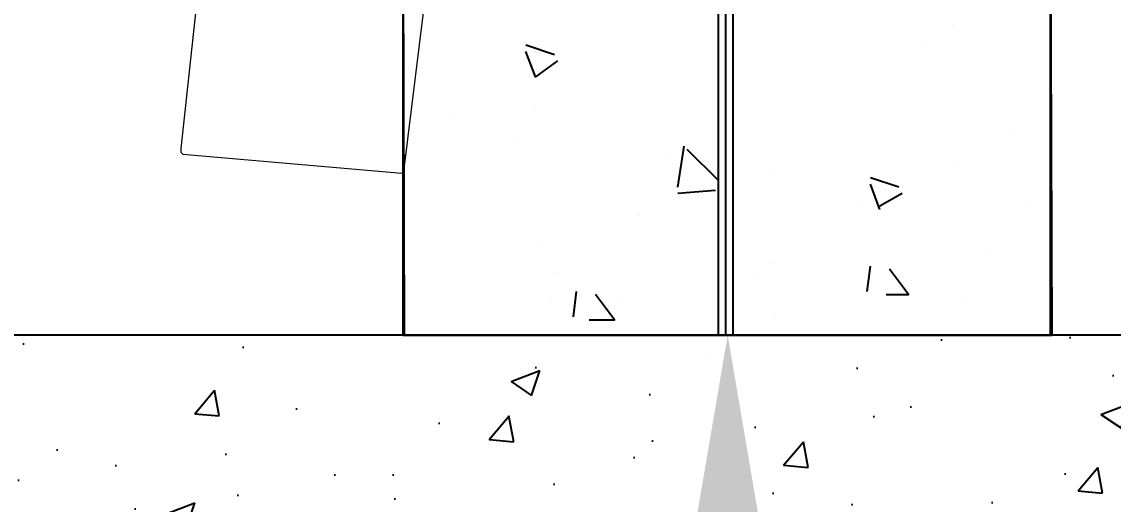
# Model space of a CAD drawing. Header units: millimetres. Extents: x -665 to 1024385, y -25305 to 3861.
# Drawn here: x 1990 to 2665, y -23167 to -22868 of the extents above; entities that cross this region are included whole.
import ezdxf

# ---------------------------------------------------------------- set-up
doc = ezdxf.new("R2010")
doc.units = ezdxf.units.MM
for name, color, linetype in [('$0$PDF_PDF6_Geometry', 7, 'Continuous'), ('$2$PDF_0', 7, 'Continuous'), ('AA_Rail', 7, 'Continuous'), ('Steel', 7, 'Continuous')]:
    doc.layers.add(name, color=color, linetype=linetype)
doc.layers.add('AA_Datum', color=7, linetype='Continuous', plot=False)
doc.styles.add('Century Gothic$001H0', font='cent.shx')
doc.dimstyles.new('Copy of ISO-25', dxfattribs={"dimtxt": 250, "dimasz": 80, "dimexe": 1.25, "dimexo": 0.625, "dimtad": 1, "dimtxsty": 'Century Gothic$001H0', "dimblk": 'ARCHTICK', "dimcen": 2.5, "dimadec": 0, "dimazin": 0, "dimtfac": 1, "dimtmove": 0, "dimatfit": 3, "dimfxl": 1, "dimarcsym": 0})

# ---------------------------------------------------------------- blocks, each defined once
blk = doc.blocks.new('_ArchTick')
at = {"color": 0, "linetype": 'ByBlock', "const_width": 0.15}
blk.add_lwpolyline([(-0.5, -0.5), (0.5, 0.5)], dxfattribs=at)
blk = doc.blocks.new('*D95')
at = {"color": 0, "lineweight": -2, "transparency": 16777216}
for p, q in [((3250, -5562.37), (249.37, -5562.37)), ((250.62, -23062.37), (250.62, -5562.37)), ((3250, -23062.37), (249.37, -23062.37))]:
    blk.add_line(p, q, dxfattribs=at)
at = {"layer": 'Defpoints', "color": 0, "transparency": 16777216}
for p in [(250.62, -5562.37), (3250.62, -5562.37), (3250.62, -23062.37)]:
    blk.add_point(p, dxfattribs=at)
at = {"color": 0, "lineweight": -2, "transparency": 16777216, "xscale": 80, "yscale": 80, "zscale": 80}
for p, rotation in [((250.62, -5562.37), 90), ((250.62, -23062.37), 270)]:
    blk.add_blockref('_ArchTick', p, dxfattribs=dict(at, rotation=rotation))
at = {"color": 0, "transparency": 16777216, "insert": (125, -14312.37), "char_height": 250, "attachment_point": 5, "rotation": 90, "style": 'Century Gothic$001H0'}
blk.add_mtext('SHAFT TOTAL HEIGHT 17500', dxfattribs=at)

msp = doc.modelspace()

# ---------------------------------------------------------------- hatches: boundary and pattern name
at = {"layer": 'Steel'}
h = msp.add_hatch(dxfattribs=at)
h.set_pattern_fill('AR-CONC', color=256, scale=25, style=0)
h.set_pattern_definition([(50, (2390.77, -22760.95), (182.185, -15.939), [19.05, -209.55]), (355, (2390.77, -22760.95), (-35.243, 191.057), [15.24, -167.64]), (100.451, (2405.95, -22762.28), (146.941, 175.118), [16.19, -178.09]), (46.184, (2390.77, -22710.15), (271.08, -42.042), [28.575, -314.325]), (96.636, (2413.36, -22713.66), (237.404, 247.426), [24.285, -267.136]), (351.184, (2390.77, -22710.15), (237.404, 247.426), [22.86, -251.46]), (21, (2416.17, -22722.85), (151.614, -102.265), [19.05, -209.55]), (326, (2416.17, -22722.85), (61.802, 184.188), [15.24, -167.64]), (71.451, (2428.8, -22731.37), (213.416, 81.923), [16.19, -178.09]), (37.5, (2390.77, -22760.95), (3.0886, 84.555), [0, -165.608, 0, -170.18, 0, -168.275]), (7.5, (2390.77, -22760.95), (66.8197, 100.1806), [0, -97.028, 0, -161.798, 0, -64.135]), (327.5, (2334.13, -22760.95), (135.5906, -5.7287), [0, -63.5, 0, -198.12, 0, -262.89]), (317.5, (2308.73, -22760.95), (148.129, 25.426), [0, -82.55, 0, -131.572, 0, -186.69])])
h.paths.add_polyline_path([(1280.625, -23312.368), (3420.625, -23312.368), (3420.625, -23062.368), (1280.625, -23062.368)], flags=0)

# ---------------------------------------------------------------- linework, layer by layer
at = {"layer": '$0$PDF_PDF6_Geometry', "lineweight": 13}
msp.add_lwpolyline([(2100.056, -22849.764), (2098.752, -22851.068), (2088.321, -22946.657), (2088.321, -22948.876), (2089.625, -22950.193), (2225.219, -22961.927), (2226.143, -22960.853), (2226.523, -22959.31), (2238.257, -22864.106), (2238.257, -22862.802)], dxfattribs=at)
at = {"layer": '$2$PDF_0', "lineweight": 25}
for points in [[(2225.693, -23062.381), (2626.607, -23062.381), (2626.609, -22763.388), (2225.695, -22763.388)], [(2226.673, -23062.381), (2627.587, -23062.381), (2626.609, -22763.388), (2225.695, -22763.388)]]:
    msp.add_lwpolyline(points, close=True, dxfattribs=at)
for points in [[(2565.983, -22870.95), (2565.983, -22870.95)], [(2319.568, -22888.551), (2301.966, -22882.684)], [(2546.426, -22880.729), (2546.426, -22880.729)], [(2321.523, -22892.463), (2307.833, -22902.241), (2301.966, -22886.596)], [(2307.833, -22886.596), (2307.833, -22886.596)], [(2307.833, -22919.842), (2307.833, -22919.842)], [(2255.356, -22925.383), (2255.356, -22925.383)], [(2294.144, -22939.399), (2294.144, -22939.399)], [(2603.141, -22937.443), (2603.141, -22937.443)], [(2395.839, -22970.69), (2399.75, -22945.266)], [(2389.972, -22951.133), (2389.972, -22951.133)], [(2421.263, -22966.779), (2401.706, -22947.222)], [(2452.554, -22958.956), (2452.554, -22958.956)], [(2567.939, -22955.044), (2567.939, -22955.044)], [(2532.736, -22970.69), (2515.135, -22964.823)], [(2419.307, -22972.646), (2395.839, -22974.601)], [(2521.002, -22984.38), (2515.135, -22968.734)], [(2534.692, -22974.601), (2521.002, -22982.424)], [(2612.919, -22980.468), (2612.919, -22980.468)], [(2507.313, -22982.424), (2507.313, -22982.424)], [(2372.371, -22988.291), (2372.371, -22988.291)], [(2311.745, -23005.892), (2311.745, -23005.892)], [(2589.451, -23011.759), (2589.451, -23011.759)], [(2454.509, -23017.626), (2454.509, -23017.626)], [(2513.18, -23035.227), (2515.135, -23019.582)], [(2319.568, -23023.493), (2319.568, -23023.493)], [(2442.775, -23023.493), (2442.775, -23023.493)], [(2524.914, -23037.183), (2538.603, -23037.183), (2526.869, -23021.538)], [(2317.612, -23039.139), (2317.612, -23039.139)], [(2331.302, -23050.873), (2333.257, -23035.227)], [(2341.08, -23052.828), (2356.725, -23052.828), (2344.991, -23037.183)], [(2360.637, -23039.139), (2360.637, -23039.139)], [(2571.85, -23041.094), (2571.85, -23041.094)], [(2456.465, -23050.873), (2456.465, -23050.873)], [(2413.438, -23076.055), (2413.438, -23076.055)]]:
    msp.add_lwpolyline(points, dxfattribs=at)
at = {"layer": '$2$PDF_0', "transparency": 33554559}
msp.add_solid([(2395.485, -23246.214), (2426.776, -23062.381), (2458.067, -23246.214)], dxfattribs=at)
at = {"layer": 'AA_Datum'}
for p, q in [((2425.625, -23062.368), (2425.625, -5562.368)), ((2410.625, -23062.368), (2440.625, -23062.368))]:
    msp.add_line(p, q, dxfattribs=at)
at = {"layer": 'AA_Rail'}
for p, q in [((2421.125, -23062.368), (2421.125, -5562.368)), ((2430.125, -23062.368), (2430.125, -5562.368))]:
    msp.add_line(p, q, dxfattribs=at)
at = {"layer": 'Steel'}
msp.add_lwpolyline([(1280.625, -23312.368), (3420.625, -23312.368), (3420.625, -23062.368), (1280.625, -23062.368)], close=True, dxfattribs=at)

# ---------------------------------------------------------------- dimensions: what is measured, and where the dimension line sits
dim = msp.add_linear_dim(base=(250.625, -5562.368), p1=(3250.625, -23062.368), p2=(3250.625, -5562.368), angle=90, text='SHAFT TOTAL HEIGHT <>', dimstyle='Copy of ISO-25')
dim.commit()
dim.dimension.update_dxf_attribs({"geometry": '*D95', "text_midpoint": (125, -14312.368)})

doc.saveas('drawing.dxf')
